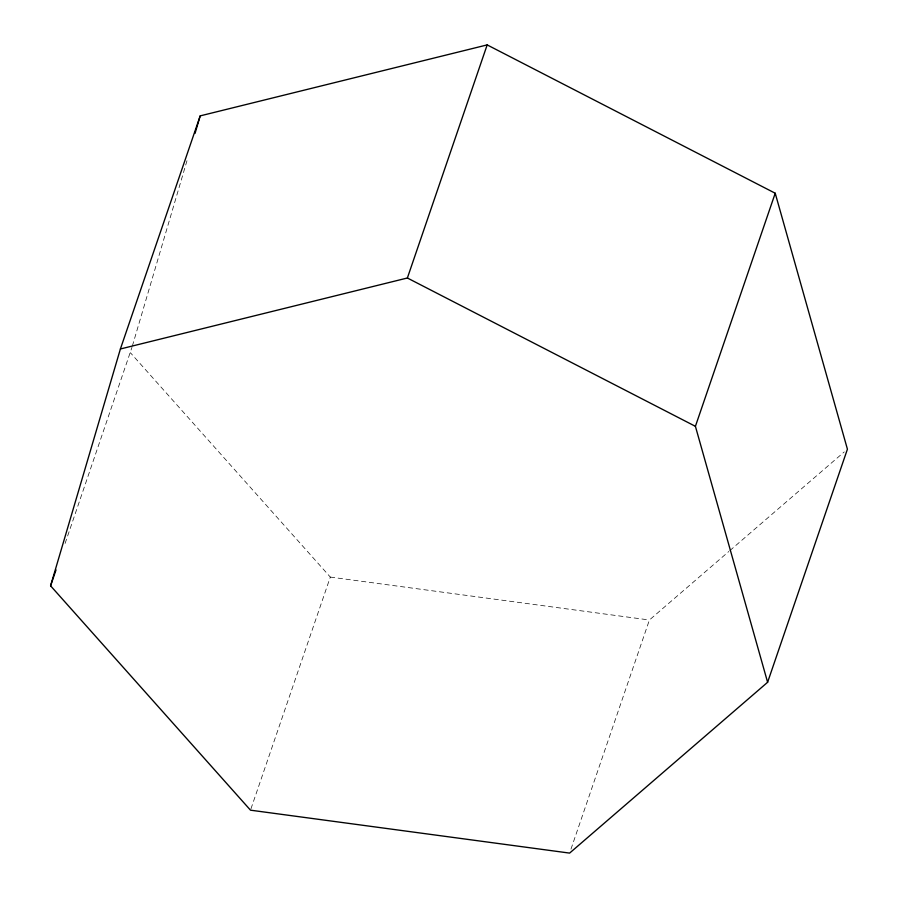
<?xml version="1.0" encoding="UTF-8"?>
<svg xmlns="http://www.w3.org/2000/svg" width="898" height="898" viewBox="0 0 898 898"><rect width="100%" height="100%" fill="white"/><g stroke="black" fill="none" stroke-linecap="round" stroke-linejoin="round"><path stroke-width="0.67" stroke-dasharray="4.49 3.37" d="M65.094 543.436L131.972 347.335M132.365 345.988L187.11 160.282M250.946 808.851L330.307 577.077L130.39 352.712M570.971 849.126L649.411 620.002L728.828 551.495M729.883 550.575L844.243 451.919M330.307 577.077L649.411 620.002"/><path stroke-width="1.35" d="M50.58 585.81L120.399 348.974L200.198 115.876L487.176 44.9L775.221 193.238L847.42 449.18L767.61 682.278L569.613 853.1L250.497 810.176L50.58 585.81L56.024 569.916M195.046 133.375L200.198 115.876M120.399 348.974L407.378 277.998L487.176 44.9M767.61 682.278L695.411 426.326L775.221 193.238M407.378 277.998L695.411 426.326"/></g></svg>
